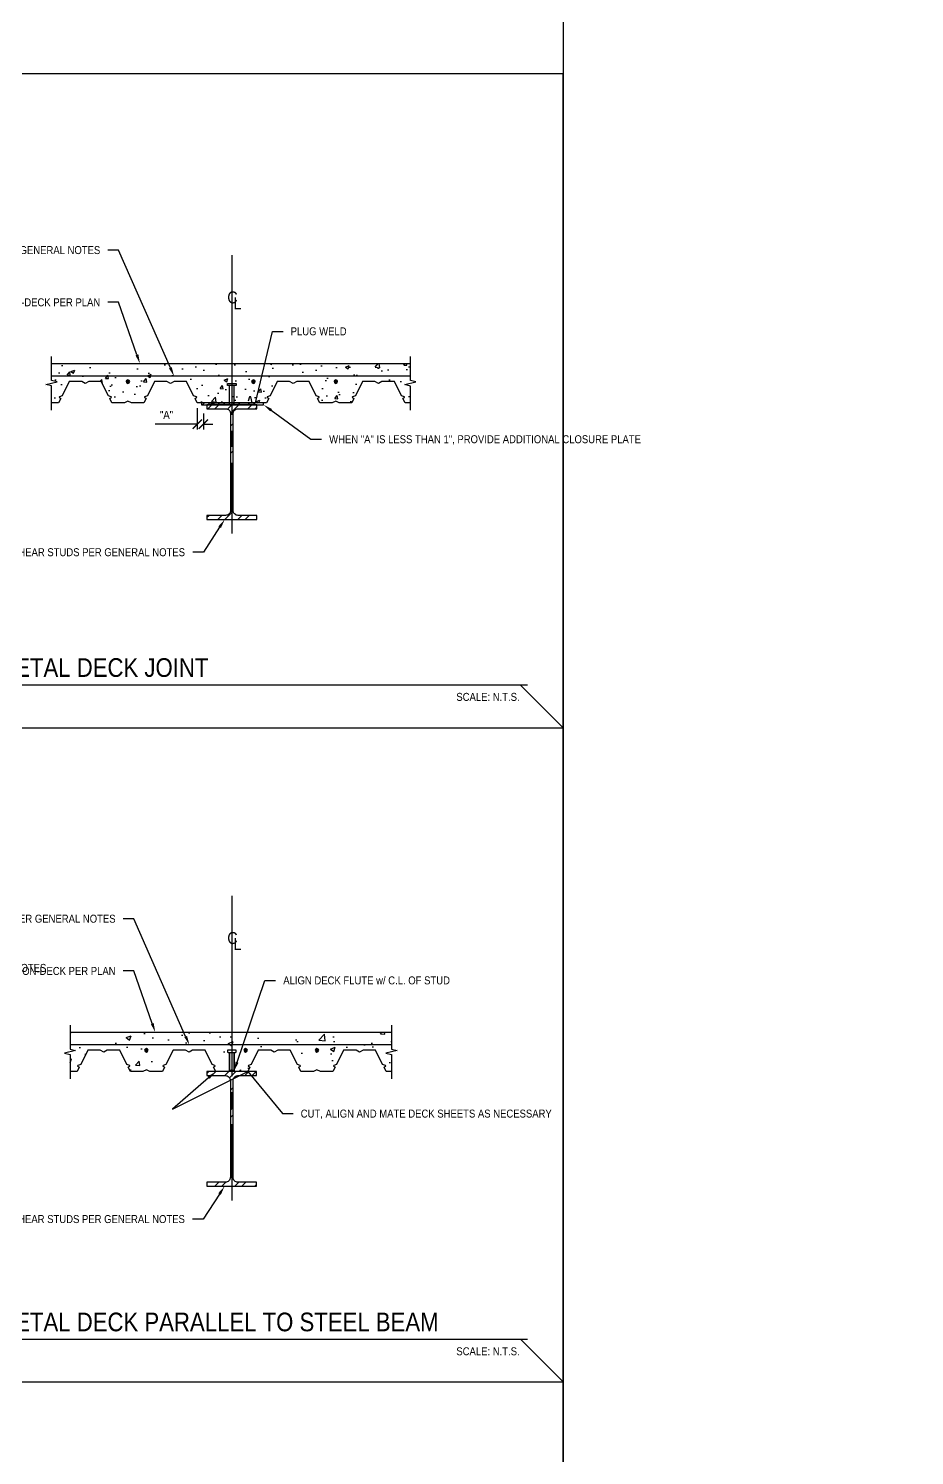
# Model space of a CAD drawing. Header units: inches. Extents: x -16404 to 14624, y -1591 to 16152.
# Drawn here: x -9923.6 to -9798.9, y 7521.7 to 7722.3 of the extents above; entities that cross this region are included whole.
import ezdxf
from ezdxf import colors
from ezdxf.entities.mleader import LeaderData, LeaderLine
from ezdxf.enums import TextEntityAlignment as Align
from ezdxf.math import Vec2, Vec3

# ---------------------------------------------------------------- set-up
doc = ezdxf.new("R2010")
doc.units = ezdxf.units.IN
doc.header["$LTSCALE"] = 24
doc.header["$MEASUREMENT"] = 0
doc.linetypes.add('CENTER2', pattern=[1.125, 0.75, -0.125, 0.125, -0.125])
doc.linetypes.add('DASHED2', pattern=[0.375, 0.25, -0.125])
doc.layers.get('0').update_dxf_attribs({"linetype": 'CONTINUOUS'})
doc.layers.get('DefPoints').update_dxf_attribs({"color": 251, "linetype": 'CONTINUOUS'})
for name, color, linetype in [('S-ANNO-DIMS', 2, 'CONTINUOUS'), ('S-ANNO-NOTE', 4, 'CONTINUOUS'), ('S-BOLT', 2, 'CONTINUOUS'), ('S-BREAK', 2, 'CONTINUOUS'), ('S-CONC', 4, 'CONTINUOUS'), ('S-GRID', 1, 'CENTER2'), ('S-REBAR', 7, 'CONTINUOUS'), ('S-STEEL', 4, 'CONTINUOUS')]:
    doc.layers.add(name, color=color, linetype=linetype)
doc.layers.add('S-ANNO-GRID-NONPLOT', color=251, linetype='CONTINUOUS', plot=False)
doc.layers.add('S-HATCH1', color=1, linetype='CONTINUOUS', transparency=0.5)
doc.layers.add('S-HATCH2', color=2, linetype='CONTINUOUS', transparency=0.5)
doc.styles.add('Arial', font='arial.ttf', dxfattribs={"width": 0.85})
doc.dimstyles.new('DIM-12$0', dxfattribs={"dimscale": 12, "dimtxt": 0.09375, "dimasz": 0.109375, "dimexe": 0.0625, "dimexo": 0.0625, "dimgap": 0.0625, "dimtad": 1, "dimdec": 4, "dimzin": 11, "dimdsep": 46, "dimlunit": 4, "dimtxsty": 'Arial', "dimblk": 'ARCHTICK', "dimblk1": 'ARCHTICK', "dimblk2": 'ARCHTICK', "dimsah": 1, "dimcen": 0.125, "dimdle": 0.0625, "dimclrd": 256, "dimclre": 256, "dimclrt": 4, "dimadec": 0, "dimazin": 0, "dimtfac": 0.75, "dimtdec": 4, "dimtofl": 0, "dimtmove": 0, "dimatfit": 3, "dimldrblk": 'ARCHTICK', "dimfxl": 1, "dimfrac": 1, "dimtolj": 1, "dimtzin": 11, "dimarcsym": 0})

# ---------------------------------------------------------------- blocks, each defined once
blk = doc.blocks.new('Se_24x36_DETAILS_GRID')
for p, q in [((23.30227471881284, 23.00000000000006), (31.06969962508379, 23.00000000000005)), ((31.06969962508379, 15.33333333333339), (31.06969962508379, 23.00000000000007)), ((23.30227471881284, 15.33333333333338), (31.06969962508379, 15.33333333333338)), ((31.06969962508379, 7.66666666666672), (31.06969962508379, 15.33333333333339)), ((23.30227471881284, 7.666666666666725), (31.06969962508379, 7.666666666666721)), ((31.06969962508379, 4.707345624410664e-14), (31.06969962508379, 7.66666666666672))]:
    blk.add_line(p, q)
at = {"linetype": 'DASHED2', "ltscale": 0.5}
for p, q in [((31.06969962508379, 15.33333333333338), (30.56969962506174, 15.83333333335554)), ((31.06969962508379, 7.66666666666672), (30.56969962506174, 8.166666666688881))]:
    blk.add_line(p, q, dxfattribs=at)
blk = doc.blocks.new('*U332')
at = {"const_width": 0.1875}
for points in [[(-4.5, 1.2e-15, -1), (4.5, 0, 3.732050807568882)], [(-4.5, 0, 1), (4.5, 0, -3.732050807568882)]]:
    blk.add_lwpolyline(points, format="xyb", dxfattribs=at)
blk.add_lwpolyline([(4.5, 0), (82.20909887525063, 0)], dxfattribs=at)
blk.add_circle((0, 0), 4.5)
at = {"style": 'Arial', "width": 0.85}
for tag, p in [('DWG_TITLE_1', (7.5, 6.1875)), ('DWG_TITLE_2', (7.5, 2.4375))]:
    blk.add_attdef(tag, text='', height=2.625, dxfattribs=at).set_placement(p, align=Align.MIDDLE_LEFT)
blk.add_attdef('#', text='', height=3, dxfattribs=at).set_placement((0, 0), align=Align.MIDDLE_CENTER)
blk.add_attdef('SCALE', text='', height=1.125, dxfattribs=at).set_placement((81.08409887525063, -1.125), align=Align.TOP_RIGHT)
blk = doc.blocks.new('CL-V12')
at = {"layer": 'DefPoints'}
blk.add_line((0, 5.936025320726912), (0, -5.936025320726912), dxfattribs=at)
at = {"layer": 'S-ANNO-NOTE', "color": 4, "char_height": 1.6875, "attachment_point": 5, "style": 'Arial'}
for s, insert, width in [('C', (0.0879226104952977, 0), 1.384716916780355), ('L', (0.7932882397290086, -0.8449597052604076), 1.059878922237381)]:
    blk.add_mtext(s, dxfattribs=dict(at, insert=insert, width=width))
blk = doc.blocks.new('_ARCHTICK')
at = {"color": 0, "linetype": 'ByBlock', "const_width": 0.15}
blk.add_lwpolyline([(-0.5, -0.5), (0.5, 0.5)], dxfattribs=at)
blk = doc.blocks.new('*D3033')
at = {"layer": 'DefPoints', "color": 0, "transparency": 16777216}
for p in [(-9899.865640030474, 7669.664636084678), (-9898.990640030474, 7668.914636084678), (-9898.990640030474, 7666.681865261008)]:
    blk.add_point(p, dxfattribs=at)
at = {"layer": 'S-ANNO-DIMS', "lineweight": -2, "transparency": 16777216}
for p, q in [((-9899.865640030474, 7668.914636084678), (-9899.865640030474, 7665.931865261008)), ((-9898.990640030474, 7668.164636084678), (-9898.990640030474, 7665.931865261008)), ((-9899.865640030474, 7666.681865261008), (-9905.791586940191, 7666.681865261008)), ((-9898.990640030474, 7666.681865261008), (-9897.678140030474, 7666.681865261008))]:
    blk.add_line(p, q, dxfattribs=at)
at = {"layer": 'S-ANNO-DIMS', "lineweight": -2, "transparency": 16777216, "xscale": 1.3125, "yscale": 1.3125, "zscale": 1.3125}
blk.add_blockref('_ARCHTICK', (-9899.865640030474, 7666.681865261008), dxfattribs=at)
at = {"layer": 'S-ANNO-DIMS', "lineweight": -2, "transparency": 16777216, "xscale": 1.3125, "yscale": 1.3125, "zscale": 1.3125, "rotation": 180}
blk.add_blockref('_ARCHTICK', (-9898.990640030474, 7666.681865261008), dxfattribs=at)
at = {"layer": 'S-ANNO-DIMS', "color": 4, "transparency": 16777216, "insert": (-9904.183831994762, 7667.994365261008), "char_height": 1.125, "attachment_point": 5, "style": 'Arial'}
blk.add_mtext('\\A1;"A"', dxfattribs=at)
blk = doc.blocks.new('_DotBlank')
at = {"color": 0, "lineweight": -2}
blk.add_line((-0.5, 0), (-1, 0), dxfattribs=at)
blk.add_circle((0, 0), 0.5, dxfattribs=at)
blk = doc.blocks.new('*U153')
h = blk.add_hatch(color=256)
h.dxf.hatch_style = 1
h.paths.add_polyline_path([(0.25, 1e-16, 1), (-0.25, 1e-16, 1)])
at = {"color": 0}
blk.add_circle((0, 1e-16), 0.25, dxfattribs=at)
blk = doc.blocks.new('W16x45')
at = {"layer": 'S-HATCH1'}
h = blk.add_hatch(dxfattribs=at)
h.set_pattern_fill('STEEL', color=256, scale=16, style=0)
h.set_pattern_definition([(45, (-250.4607083155943, -107.3444358688484), (-1.414213562373095, 1.414213562373095), []), (45, (-250.4607083155943, -106.3444358688484), (-1.414213562373095, 1.414213562373095), [])])
edge = h.paths.add_edge_path()
edge.add_line((3.499999743215994, -8.062499907108759), (3.499999743215994, -7.499999907108759))
edge.add_line((3.499999743215994, -7.499999907108759), (0.8749997432159944, -7.499999907108759))
edge.add_arc((0.8749997432159944, -6.812499907108759), 0.6875, 180, 270, ccw=False)
edge.add_line((0.1874997432159944, -6.812499907108759), (0.1874997432159944, 6.812500092891241))
edge.add_arc((0.8749997432159944, 6.812500092891241), 0.6875, 90, 180, ccw=False)
edge.add_line((0.8749997432159944, 7.500000092891241), (3.499999743215994, 7.500000092891241))
edge.add_line((3.499999743215994, 7.500000092891241), (3.499999743215994, 8.062500092891241))
edge.add_line((3.499999743215994, 8.062500092891241), (-3.500000256784006, 8.062500092891241))
edge.add_line((-3.500000256784006, 8.062500092891241), (-3.500000256784006, 7.500000092891241))
edge.add_line((-3.500000256784006, 7.500000092891241), (-0.8750002567840056, 7.500000092891241))
edge.add_arc((-0.8750002567840056, 6.812500092891241), 0.6875, 0, 90, ccw=False)
edge.add_line((-0.1875002567840056, 6.812500092891241), (-0.1875002567840056, -6.812499907108759))
edge.add_arc((-0.8750002567840056, -6.812499907108759), 0.6875, -90, 0, ccw=False)
edge.add_line((-0.8750002567840056, -7.499999907108759), (-3.500000256784006, -7.499999907108759))
edge.add_line((-3.500000256784006, -7.499999907108759), (-3.500000256784006, -8.062499907108759))
edge.add_line((-3.500000256784006, -8.062499907108759), (3.499999743215994, -8.062499907108759))
at = {"layer": 'S-STEEL'}
blk.add_lwpolyline([(3.499999743215994, -8.062499907108759), (3.499999743215994, -7.499999907108759), (0.8749997432159944, -7.499999907108759, -0.4142135623730958), (0.1874997432159944, -6.812499907108759), (0.1874997432159944, 6.812500092891241, -0.4142135623730958), (0.8749997432159944, 7.500000092891241), (3.499999743215994, 7.500000092891241), (3.499999743215994, 8.062500092891241), (-3.500000256784006, 8.062500092891241), (-3.500000256784006, 7.500000092891241), (-0.8750002567840056, 7.500000092891241, -0.4142135623730952), (-0.1875002567840056, 6.812500092891241), (-0.1875002567840056, -6.812499907108759, -0.4142135623730952), (-0.8750002567840056, -7.499999907108759), (-3.500000256784006, -7.499999907108759), (-3.500000256784006, -8.062499907108759)], format="xyb", close=True, dxfattribs=at)

msp = doc.modelspace()

# ---------------------------------------------------------------- hatches: boundary and pattern name
at = {"layer": 'S-HATCH1'}
h = msp.add_hatch(dxfattribs=at)
h.set_pattern_fill('STEEL', color=256, scale=12, style=0)
h.set_pattern_definition([(45, (-4060.630901666029, 5537.305022054275), (-1.060660171779821, 1.060660171779821), []), (45, (-4060.630901666029, 5538.055022054275), (-1.060660171779821, 1.060660171779821), [])])
h.paths.add_polyline_path([(-9899.237782261544, 7669.664636084678), (-9899.237782261544, 7669.414636084678), (-9890.52229793216, 7669.414636084678), (-9890.52229793216, 7669.664636084678)])
at = {"layer": 'S-HATCH2'}
h = msp.add_hatch(dxfattribs=at)
h.set_pattern_fill('AR-CONC', color=256, scale=0.75)
h.set_pattern_definition([(49.99999999999999, (-4060.630901666029, 5529.305022054275), (5.379451369505651, -0.4706410123694633), [0.5625, -6.1875]), (355, (-4060.630901666029, 5529.305022054275), (-1.0406350020975, 5.641441002750089), [0.45, -4.949999999999999]), (100.45144446, (-4060.182614058529, 5529.265801974276), (4.33881635045334, 5.170799932264721), [0.4780514399999992, -5.258565839999986]), (46.18420000000001, (-4060.630901666029, 5530.805022054275), (8.004309980036792, -1.241394605948074), [0.84375, -9.28125]), (96.63563549, (-4059.963876078529, 5530.701572251775), (7.009964592556713, 7.305889505809128), [0.7170775650000001, -7.887853199999999]), (351.1841639899999, (-4060.630901666029, 5530.805022054275), (7.009964587910798, 7.305889502024926), [0.675, -7.4250000075]), (21, (-4059.880901666029, 5530.430022054275), (4.476802890888463, -3.019641679990041), [0.5625, -6.1875]), (326.0000000000001, (-4059.880901666029, 5530.430022054275), (1.824864989411863, 5.438625337851398), [0.45, -4.949999999999999]), (71.45144474, (-4059.507834761029, 5530.178385249275), (6.301667825474784, 2.418983646047653), [0.4780514250000001, -5.258565839999999]), (37.50000000000001, (-4060.630901666029, 5529.305022054275), (0.09119891487968002, 2.496703903734836), [0, -4.89, 0, -5.025, 0, -4.96875]), (7.499999999999999, (-4060.630901666029, 5529.305022054275), (1.973021530816115, 2.958087839117702), [0, -2.865, 0, -4.7775, 0, -1.89375]), (327.5, (-4062.303401666029, 5529.305022054275), (4.003668271293067, -0.1691615380078482), [0, -1.875, 0, -5.85, 0, -7.762499999999999]), (317.5, (-4063.053401666029, 5529.305022054275), (4.373896270067897, 0.750787367492383), [0, -2.4375, 0, -3.885, 0, -5.512499999999999])])
h.paths.add_polyline_path([(-9900.174442864352, 7670.282241752436), (-9899.865640030474, 7669.664636084678), (-9898.115640030474, 7669.664636084678), (-9890.52229793216, 7669.664636084678), (-9890.115640030474, 7669.664636084678), (-9889.806837196595, 7670.282241752436), (-9890.042580664825, 7670.481575209225), (-9890.013550227099, 7670.539636084678), (-9889.61105799115, 7670.673800163327), (-9888.615640030474, 7672.664636084678), (-9886.865640030474, 7672.664636084678), (-9886.365640030474, 7672.414636084678), (-9885.865640030474, 7672.664636084678), (-9884.115640030474, 7672.664636084678), (-9883.120222069798, 7670.673800163327), (-9882.647657197323, 7670.51627853917), (-9882.924442864352, 7670.282241752436), (-9882.615640030474, 7669.664636084678), (-9880.865640030474, 7669.664636084678), (-9880.365640030474, 7669.914636084678), (-9879.865640030474, 7669.664636084678), (-9878.115640030474, 7669.664636084678), (-9877.806837196595, 7670.282241752436), (-9878.042580664825, 7670.481575209225), (-9878.013550227099, 7670.539636084678), (-9877.61105799115, 7670.673800163327), (-9876.615640030474, 7672.664636084678), (-9874.865640030474, 7672.664636084678), (-9874.365640030474, 7672.414636084678), (-9873.865640030474, 7672.664636084678), (-9872.115640030474, 7672.664636084678), (-9871.120222069798, 7670.673800163327), (-9870.647657197323, 7670.51627853917), (-9870.924442864352, 7670.282241752436), (-9870.615640030474, 7669.664636084678), (-9869.873244240398, 7669.664636084678), (-9869.873244240398, 7672.050951221468), (-9870.651595433346, 7672.240238003817), (-9869.094893047453, 7672.618811568519), (-9869.873244240398, 7672.808098350865), (-9869.873244240398, 7675.194413496897), (-9920.36564547521, 7675.199267135372), (-9920.36564547521, 7672.81295198934), (-9919.587294282266, 7672.623665206994), (-9921.14399666816, 7672.245091642292), (-9920.36564547521, 7672.055804859942), (-9920.36564547521, 7669.664636084678), (-9919.365640030474, 7669.664636084678), (-9919.056837196595, 7670.282241752436), (-9919.292580664825, 7670.481575209225), (-9919.263550227099, 7670.539636084678), (-9918.86105799115, 7670.673800163327), (-9917.865640030474, 7672.664636084678), (-9916.115640030474, 7672.664636084678), (-9915.615640030474, 7672.414636084678), (-9915.115640030474, 7672.664636084678), (-9913.365640030474, 7672.664636084678), (-9912.370222069798, 7670.673800163327), (-9911.897657197323, 7670.51627853917), (-9912.174442864352, 7670.282241752436), (-9911.865640030474, 7669.664636084678), (-9910.115640030474, 7669.664636084678), (-9909.615640030474, 7669.914636084678), (-9909.115640030474, 7669.664636084678), (-9907.365640030474, 7669.664636084678), (-9907.056837196595, 7670.282241752436), (-9907.292580664825, 7670.481575209225), (-9907.263550227099, 7670.539636084678), (-9906.86105799115, 7670.673800163327), (-9905.865640030474, 7672.664636084678), (-9904.115640030474, 7672.664636084678), (-9903.615640030474, 7672.414636084678), (-9903.115640030474, 7672.664636084678), (-9901.365640030474, 7672.664636084678), (-9900.370222069798, 7670.673800163327), (-9899.897657197323, 7670.51627853917)])
h = msp.add_hatch(dxfattribs=at)
h.set_pattern_fill('AR-CONC', color=256, style=0)
h.set_pattern_definition([(49.99999999999999, (-3267.636690745638, 2333.215343960293), (7.172601826007535, -0.6275213498259511), [0.75, -8.25]), (355, (-3267.636690745638, 2333.215343960293), (-1.38751333613, 7.521921337000118), [0.6, -6.6]), (100.45144446, (-3267.038973935638, 2333.163050520294), (5.78508846727112, 6.894399909686294), [0.6374019199999965, -7.011421119999972]), (46.18420000000001, (-3267.636690745638, 2335.215343960293), (10.67241330671572, -1.655192807930765), [1.125, -12.375]), (96.63563549, (-3266.747323295638, 2335.077410890293), (9.346619456742284, 9.741186007745505), [0.95610342, -10.5171376]), (351.1841639899999, (-3267.636690745638, 2335.215343960293), (9.346619450547731, 9.741186002699902), [0.9, -9.90000001]), (21, (-3266.636690745638, 2334.715343960293), (5.969070521184617, -4.026188906653388), [0.75, -8.25]), (326.0000000000001, (-3266.636690745638, 2334.715343960293), (2.433153319215817, 7.25150045046853), [0.6, -6.6]), (71.45144474, (-3266.139268205638, 2334.379828220293), (8.402223767299711, 3.225311528063538), [0.6374019000000001, -7.01142112]), (37.50000000000001, (-3267.636690745638, 2333.215343960293), (0.1215985531729067, 3.328938538313115), [0, -6.52, 0, -6.7, 0, -6.625]), (7.499999999999999, (-3267.636690745638, 2333.215343960293), (2.630695374421486, 3.944117118823602), [0, -3.82, 0, -6.37, 0, -2.525]), (327.5, (-3269.866690745637, 2333.215343960293), (5.33822436172409, -0.2255487173437976), [0, -2.5, 0, -7.8, 0, -10.35]), (317.5, (-3270.866690745637, 2333.215343960293), (5.831861693423862, 1.001049823323177), [0, -3.25, 0, -5.18, 0, -7.35])])
h.paths.add_polyline_path([(-9891.264111386989, 7578.641576005651), (-9889.514111386989, 7578.641576005651), (-9889.014111386989, 7578.391576005651), (-9888.514111386989, 7578.641576005651), (-9886.764111386989, 7578.641576005651), (-9885.768693426317, 7576.650740084303), (-9885.366201190363, 7576.516576005651), (-9885.337170752637, 7576.458515130197), (-9885.572914220871, 7576.259181673412), (-9885.264111386989, 7575.641576005651), (-9883.514111386989, 7575.641576005651), (-9883.014111386989, 7575.891576005651), (-9882.514111386989, 7575.641576005651), (-9880.764111386989, 7575.641576005651), (-9880.45530855311, 7576.259181673412), (-9880.69105202134, 7576.458515130197), (-9880.662021583614, 7576.516576005651), (-9880.259529347664, 7576.650740084303), (-9879.264111386989, 7578.641576005651), (-9877.514111386989, 7578.641576005651), (-9877.014111386989, 7578.391576005651), (-9876.514111386989, 7578.641576005651), (-9874.764111386989, 7578.641576005651), (-9873.768693426317, 7576.650740084303), (-9873.366201190363, 7576.516576005651), (-9873.337170752637, 7576.458515130197), (-9873.572914220871, 7576.259181673412), (-9873.264111386989, 7575.641576005651), (-9872.521721030467, 7575.641576005651), (-9872.521721030467, 7578.055034601998), (-9871.743369837523, 7578.244321384346), (-9873.300072223416, 7578.622894949042), (-9872.521721030467, 7578.812181731394), (-9872.521715596327, 7581.171608005107), (-9917.76411683174, 7581.176213048088), (-9917.764111386989, 7578.812181731394), (-9916.985760194044, 7578.622894949042), (-9918.542462579937, 7578.244321384346), (-9917.764111386989, 7578.055034601998), (-9917.764111386989, 7575.641576005651), (-9916.764111386989, 7575.641576005651), (-9916.45530855311, 7576.259181673412), (-9916.69105202134, 7576.458515130197), (-9916.662021583614, 7576.516576005651), (-9916.259529347664, 7576.650740084303), (-9915.264111386989, 7578.641576005651), (-9913.514111386989, 7578.641576005651), (-9913.014111386989, 7578.391576005651), (-9912.514111386989, 7578.641576005651), (-9910.764111386989, 7578.641576005651), (-9909.768693426317, 7576.650740084303), (-9909.366201190363, 7576.516576005651), (-9909.337170752637, 7576.458515130197), (-9909.572914220871, 7576.259181673412), (-9909.264111386989, 7575.641576005651), (-9907.514111386989, 7575.641576005651), (-9907.014111386989, 7575.891576005651), (-9906.514111386989, 7575.641576005651), (-9904.764111386989, 7575.641576005651), (-9904.45530855311, 7576.259181673412), (-9904.69105202134, 7576.458515130197), (-9904.662021583614, 7576.516576005651), (-9904.259529347664, 7576.650740084303), (-9903.264111386989, 7578.641576005651), (-9901.514111386989, 7578.641576005651), (-9901.014111386989, 7578.391576005651), (-9900.514111386989, 7578.641576005651), (-9898.764111386989, 7578.641576005651), (-9897.768693426317, 7576.650740084303), (-9897.366201190363, 7576.516576005651), (-9897.337170752637, 7576.458515130197), (-9897.572914220871, 7576.259181673412), (-9897.264111386989, 7575.641576005651), (-9895.514111386989, 7575.641576005651), (-9895.014111386989, 7575.891576005651), (-9894.514111386989, 7575.641576005651), (-9892.764111386989, 7575.641576005651), (-9892.45530855311, 7576.259181673412), (-9892.69105202134, 7576.458515130197), (-9892.662021583614, 7576.516576005651), (-9892.259529347664, 7576.650740084303)])

# ---------------------------------------------------------------- linework, layer by layer
at = {"layer": 'S-ANNO-GRID-NONPLOT'}
msp.add_lwpolyline([(-9848.367798135188, 7439.999999999998), (-12463.31795604736, 7439.999999999998), (-12463.31795604736, 8999.999999999998), (-9848.36779813519, 8999.999999999998)], close=True, dxfattribs=at)
at = {"layer": 'S-BOLT', "color": 4}
for p, q in [((-9895.303140030474, 7669.414636084678), (-9895.303140030474, 7672.102136084678)), ((-9894.678140030474, 7669.414636084678), (-9894.678140030474, 7672.102136084678))]:
    msp.add_line(p, q, dxfattribs=at)
for points in [[(-9894.365640030474, 7672.414636084678), (-9894.365640030474, 7672.414636084678), (-9894.365640030474, 7672.195886084678, -0.414213562373095), (-9894.459390030474, 7672.102136084678), (-9895.521890030474, 7672.102136084678, -0.414213562373095), (-9895.615640030474, 7672.195886084678), (-9895.615640030474, 7672.414636084678)], [(-9894.365640030474, 7578.641576005651), (-9895.615640030474, 7578.641576005651), (-9895.615640030474, 7578.422826005651, 0.4142135623730949), (-9895.521890030474, 7578.329076005651), (-9895.303140030474, 7578.329076005651), (-9895.303140030474, 7575.641576005651), (-9895.303140030474, 7578.329076005651), (-9894.678140030474, 7578.329076005651), (-9894.678140030474, 7575.641576005651), (-9894.678140030474, 7578.329076005651), (-9894.459390030474, 7578.329076005651, 0.414213562373095), (-9894.365640030474, 7578.422826005651), (-9894.365640030474, 7578.641576005651)]]:
    msp.add_lwpolyline(points, format="xyb", close=True, dxfattribs=at)
at = {"layer": 'S-BREAK'}
for points in [[(-9920.36564547521, 7668.669489723153), (-9920.36564547521, 7672.055804859942), (-9921.14399666816, 7672.245091642292), (-9919.587294282266, 7672.623665206994), (-9920.36564547521, 7672.81295198934), (-9920.36564547521, 7676.199267126131)], [(-9869.873244240398, 7668.664636084678), (-9869.873244240398, 7672.050951221468), (-9870.651595433346, 7672.240238003817), (-9869.094893047453, 7672.618811568519), (-9869.873244240398, 7672.808098350865), (-9869.873244240398, 7676.194413487657)], [(-9917.764119134927, 7582.176224006615), (-9917.764111386989, 7578.812181731394), (-9916.985760194044, 7578.622894949042), (-9918.542462579937, 7578.244321384346), (-9917.764111386989, 7578.055034601998), (-9917.764111386989, 7574.641576005651)], [(-9872.521723333653, 7582.171618964187), (-9872.521715585719, 7578.807576688966), (-9871.743364392774, 7578.618289906614), (-9873.300066778664, 7578.239716341918), (-9872.521715585719, 7578.05042955957), (-9872.521715585719, 7574.636970963223)]]:
    msp.add_lwpolyline(points, dxfattribs=at)
at = {"layer": 'S-CONC', "linetype": 'Continuous'}
for p, q in [((-9920.36564547521, 7675.199267135372), (-9869.873244240398, 7675.194413496897)), ((-9917.76411683174, 7581.176213048088), (-9872.521721030467, 7581.17160800566))]:
    msp.add_line(p, q, dxfattribs=at)
msp.add_lwpolyline([(-9872.521721030467, 7575.641576005651), (-9873.264111386989, 7575.641576005651), (-9873.572914220871, 7576.259181673412), (-9873.337170752637, 7576.458515130197), (-9873.366201190363, 7576.516576005651), (-9873.768693426317, 7576.650740084303), (-9874.764111386989, 7578.641576005651), (-9876.514111386989, 7578.641576005651), (-9877.014111386989, 7578.391576005651), (-9877.514111386989, 7578.641576005651), (-9879.264111386989, 7578.641576005651), (-9880.259529347664, 7576.650740084303), (-9880.662021583614, 7576.516576005651), (-9880.69105202134, 7576.458515130197), (-9880.45530855311, 7576.259181673412), (-9880.764111386989, 7575.641576005651), (-9882.514111386989, 7575.641576005651), (-9883.014111386989, 7575.891576005651), (-9883.514111386989, 7575.641576005651), (-9885.264111386989, 7575.641576005651), (-9885.572914220871, 7576.259181673412), (-9885.337170752637, 7576.458515130197), (-9885.366201190363, 7576.516576005651), (-9885.768693426317, 7576.650740084303), (-9886.764111386989, 7578.641576005651), (-9888.514111386989, 7578.641576005651), (-9889.014111386989, 7578.391576005651), (-9889.514111386989, 7578.641576005651), (-9891.264111386989, 7578.641576005651), (-9892.259529347664, 7576.650740084303), (-9892.662021583614, 7576.516576005651), (-9892.69105202134, 7576.458515130197), (-9892.45530855311, 7576.259181673412), (-9892.764111386989, 7575.641576005651), (-9894.514111386989, 7575.641576005651), (-9895.014111386989, 7575.891576005651), (-9895.514111386989, 7575.641576005651), (-9897.264111386989, 7575.641576005651), (-9897.572914220871, 7576.259181673412), (-9897.337170752637, 7576.458515130197), (-9897.366201190363, 7576.516576005651), (-9897.768693426317, 7576.650740084303), (-9898.764111386989, 7578.641576005651), (-9900.514111386989, 7578.641576005651), (-9901.014111386989, 7578.391576005651), (-9901.514111386989, 7578.641576005651), (-9903.264111386989, 7578.641576005651), (-9904.259529347664, 7576.650740084303), (-9904.662021583614, 7576.516576005651), (-9904.69105202134, 7576.458515130197), (-9904.45530855311, 7576.259181673412), (-9904.764111386989, 7575.641576005651), (-9906.514111386989, 7575.641576005651), (-9907.014111386989, 7575.891576005651), (-9907.514111386989, 7575.641576005651), (-9909.264111386989, 7575.641576005651), (-9909.572914220871, 7576.259181673412), (-9909.337170752637, 7576.458515130197), (-9909.366201190363, 7576.516576005651), (-9909.768693426317, 7576.650740084303), (-9910.764111386989, 7578.641576005651), (-9912.514111386989, 7578.641576005651), (-9913.014111386989, 7578.391576005651), (-9913.514111386989, 7578.641576005651), (-9915.264111386989, 7578.641576005651), (-9916.259529347664, 7576.650740084303), (-9916.662021583614, 7576.516576005651), (-9916.69105202134, 7576.458515130197), (-9916.45530855311, 7576.259181673412), (-9916.764111386989, 7575.641576005651), (-9917.764111386989, 7575.641576005651)], dxfattribs=at)
at = {"layer": 'S-GRID', "color": 1, "linetype": 'CENTER2', "ltscale": 0.75}
for p, q in [((-9894.990640030474, 7681.501279433901), (-9894.990640030474, 7651.289636084678)), ((-9894.990640030474, 7588.478219354877), (-9894.990640030474, 7557.516576005651))]:
    msp.add_line(p, q, dxfattribs=at)
at = {"layer": 'S-REBAR'}
for p, q in [((-9869.87324622689, 7673.414717160756), (-9920.36564347727, 7673.414600868547)), ((-9872.52171693123, 7579.391778153285), (-9917.764112721654, 7579.391673952683))]:
    msp.add_line(p, q, dxfattribs=at)
at = {"layer": 'S-STEEL'}
for points in [[(-9898.115640030474, 7669.664636084678), (-9898.115640030474, 7669.664636084678), (-9899.865640030474, 7669.664636084678), (-9900.174442864352, 7670.282241752436), (-9899.938699396122, 7670.481575209225), (-9899.967729833848, 7670.539636084678), (-9900.370222069798, 7670.673800163327), (-9901.365640030474, 7672.664636084678), (-9903.115640030474, 7672.664636084678), (-9903.615640030474, 7672.414636084678), (-9904.115640030474, 7672.664636084678), (-9905.865640030474, 7672.664636084678), (-9906.86105799115, 7670.673800163327), (-9907.263550227099, 7670.539636084678), (-9907.292580664825, 7670.481575209225), (-9907.056837196595, 7670.282241752436), (-9907.365640030474, 7669.664636084678), (-9909.115640030474, 7669.664636084678), (-9909.615640030474, 7669.914636084678), (-9910.115640030474, 7669.664636084678), (-9911.865640030474, 7669.664636084678), (-9912.174442864352, 7670.282241752436), (-9911.938699396122, 7670.481575209225), (-9911.967729833848, 7670.539636084678), (-9912.370222069798, 7670.673800163327), (-9913.365640030474, 7672.664636084678), (-9915.115640030474, 7672.664636084678), (-9915.615640030474, 7672.414636084678), (-9916.115640030474, 7672.664636084678), (-9917.865640030474, 7672.664636084678), (-9918.86105799115, 7670.673800163327), (-9919.263550227099, 7670.539636084678), (-9919.292580664825, 7670.481575209225), (-9919.056837196595, 7670.282241752436), (-9919.365640030474, 7669.664636084678), (-9920.365640030474, 7669.664636084678)], [(-9869.873249673952, 7669.664636084678), (-9870.615640030474, 7669.664636084678), (-9870.924442864352, 7670.282241752436), (-9870.688699396122, 7670.481575209225), (-9870.717729833848, 7670.539636084678), (-9871.120222069798, 7670.673800163327), (-9872.115640030474, 7672.664636084678), (-9873.865640030474, 7672.664636084678), (-9874.365640030474, 7672.414636084678), (-9874.865640030474, 7672.664636084678), (-9876.615640030474, 7672.664636084678), (-9877.61105799115, 7670.673800163327), (-9878.013550227099, 7670.539636084678), (-9878.042580664825, 7670.481575209225), (-9877.806837196595, 7670.282241752436), (-9878.115640030474, 7669.664636084678), (-9879.865640030474, 7669.664636084678), (-9880.365640030474, 7669.914636084678), (-9880.865640030474, 7669.664636084678), (-9882.615640030474, 7669.664636084678), (-9882.924442864352, 7670.282241752436), (-9882.688699396122, 7670.481575209225), (-9882.717729833848, 7670.539636084678), (-9883.120222069798, 7670.673800163327), (-9884.115640030474, 7672.664636084678), (-9885.865640030474, 7672.664636084678), (-9886.365640030474, 7672.414636084678), (-9886.865640030474, 7672.664636084678), (-9888.615640030474, 7672.664636084678), (-9889.61105799115, 7670.673800163327), (-9890.013550227099, 7670.539636084678), (-9890.042580664825, 7670.481575209225), (-9889.806837196595, 7670.282241752436), (-9890.115640030474, 7669.664636084678), (-9892.115640030474, 7669.664636084678), (-9892.334390030474, 7670.539636084678), (-9892.521890030474, 7670.539636084678), (-9892.678140030474, 7669.914636084678)]]:
    msp.add_lwpolyline(points, dxfattribs=at)
msp.add_lwpolyline([(-9899.237782261544, 7669.664636084678), (-9899.237782261544, 7669.414636084678), (-9890.52229793216, 7669.414636084678), (-9890.52229793216, 7669.664636084678)], close=True, dxfattribs=at)

# ---------------------------------------------------------------- block references
at = {"layer": 'S-ANNO-GRID-NONPLOT', "xscale": 12, "yscale": 12, "zscale": 12}
msp.add_blockref('Se_24x36_DETAILS_GRID', (-10221.20419363619, 7439.999999999997), dxfattribs=at)
at = {"layer": 'S-ANNO-NOTE'}
for p in [(-9894.990640030474, 7684.501884286531), (-9894.990640030474, 7594.414244675604)]:
    msp.add_blockref('CL-V12', p, dxfattribs=at)
for p, values in [((-9935.576897010184, 7630.023060079288), {'#': '3', 'DWG_TITLE_2': 'METAL DECK JOINT', 'SCALE': 'SCALE: N.T.S.'}), ((-9935.576897010184, 7538.000000000265), {'#': '2', 'DWG_TITLE_2': 'METAL DECK PARALLEL TO STEEL BEAM', 'SCALE': 'SCALE: N.T.S.'})]:
    msp.add_blockref('*U332', p, dxfattribs=at).add_auto_attribs(values)
at = {"layer": 'S-REBAR', "linetype": 'ByBlock', "xscale": -1, "rotation": 180}
for p in [(-9909.615640030475, 7672.664625627554), (-9891.95445933909, 7672.664625627554), (-9880.365640030475, 7672.664625627554), (-9907.01411138699, 7578.641692719943), (-9893.054798370023, 7578.641692719943), (-9883.014111386998, 7578.641692719943)]:
    msp.add_blockref('*U153', p, dxfattribs=at)
at = {"layer": 'S-STEEL'}
for p in [(-9894.99063977369, 7661.352135991788), (-9895.014111130205, 7567.57907591276)]:
    msp.add_blockref('W16x45', p, dxfattribs=at)

# ---------------------------------------------------------------- dimensions: what is measured, and where the dimension line sits
at = {"layer": 'S-ANNO-DIMS'}
dim = msp.add_linear_dim(base=(-9898.990640030474, 7666.681865261008), p1=(-9899.865640030474, 7669.664636084678), p2=(-9898.990640030474, 7668.914636084678), text='"A"', dimstyle='DIM-12$0', override={"dimsah": 0, "dimdle": 0}, dxfattribs=at)
dim.commit()
dim.dimension.update_dxf_attribs({"geometry": '*D3033', "text_midpoint": (-9904.183831994762, 7666.681865261008), "dimtype": 160})

# ---------------------------------------------------------------- leaders
at = {"layer": 'S-ANNO-NOTE'}
ml = msp.add_multileader_mtext('Standard', dxfattribs=at)
ml.set_content('\\A1;REBAR PER GENERAL NOTES', color=4, style='Arial')
ml.set_leader_properties(color=2)
ml.build(insert=Vec2(0, 0))
ml.multileader.update_dxf_attribs({"dogleg_length": 0.36, "arrow_head_size": 1.3125, "scale": 12})
ctx = ml.context
ctx.base_point, ctx.scale, ctx.char_height, ctx.arrow_head_size, ctx.landing_gap_size, ctx.plane_origin = Vec3(-9928.90913400261, 7691.157435583935), 12, 1.125, 1.3125, 1.08, Vec3(-9871.319915751033, 7379.700079253464)
ctx.text_align_type = 2
notes = []
notes.append((ctx, [(0, (1, 1, 0), (-9910.925604841628, 7691.157435583935), (-1, 0), 1.500000000000007, [(0, [(-9903.115640030475, 7673.414640598112)], 0, [])])]))
ctx.mtext.insert, ctx.mtext.width, ctx.mtext.alignment, ctx.mtext.flow_direction = Vec3(-9913.505604841628, 7691.729528012312), 17.89690825375171, 3, 5
ml = msp.add_multileader_mtext('Standard', dxfattribs=at)
ml.set_content('\\A1;CONCRETE SLAB-ON-DECK PER PLAN', color=4, style='Arial')
ml.set_leader_properties(color=2)
ml.build(insert=Vec2(0, 0))
ml.multileader.update_dxf_attribs({"dogleg_length": 0.36, "arrow_head_size": 1.3125, "scale": 12})
ctx = ml.context
ctx.base_point, ctx.scale, ctx.char_height, ctx.arrow_head_size, ctx.landing_gap_size, ctx.plane_origin = Vec3(-9932.404730012162, 7683.819412556976), 12, 1.125, 1.3125, 1.08, Vec3(-9871.319919861055, 7381.484590710917)
ctx.text_align_type = 2
notes.append((ctx, [(0, (1, 1, 0), (-9910.92560484163, 7683.819412556976), (-1, 0), 1.500000000000007, [(0, [(-9907.917016661713, 7675.199152055565)], 0, [])])]))
ctx.mtext.insert, ctx.mtext.width, ctx.mtext.alignment, ctx.mtext.flow_direction = Vec3(-9913.50560484163, 7684.382296254112), 17.89690825375171, 3, 5
ml = msp.add_multileader_mtext('Standard', dxfattribs=at)
ml.set_content('\\A1;{\\C4;PLUG WELD}', color=4, style='Arial')
ml.set_leader_properties(color=2)
ml.build(insert=Vec2(0, 0))
ml.multileader.update_dxf_attribs({"dogleg_length": 0.36, "arrow_head_size": 1.3125, "scale": 12})
ctx = ml.context
ctx.base_point, ctx.scale, ctx.char_height, ctx.arrow_head_size, ctx.landing_gap_size, ctx.plane_origin = Vec3(-9887.79013863806, 7679.733367229956), 12, 1.125, 1.3125, 1.08, Vec3(-9927.58773683114, 7988.675944040282)
notes.append((ctx, [(0, (1, 1, 0), (-9889.29013863806, 7679.733367229956), (1, 0), 1.500000000000007, [(1, [(-9898.69994557859, 7669.664636084678), (-9891.662408916023, 7669.664636084678)], 0, [])])]))
ctx.mtext.insert, ctx.mtext.width, ctx.mtext.flow_direction = Vec3(-9886.710138638062, 7680.305459658334), 24.33205902032205, 5
ml = msp.add_multileader_mtext('Standard', dxfattribs=at)
ml.set_content('\\A1;(2)  CONTINUOUS #4 BARS', color=4, style='Arial')
ml.set_leader_properties(color=2)
ml.set_arrow_properties(name='DOTBLANK')
ml.build(insert=Vec2(0, 0))
ml.multileader.update_dxf_attribs({"dogleg_length": 0.36, "arrow_head_size": 1.3125, "scale": 12})
ctx = ml.context
ctx.base_point, ctx.scale, ctx.char_height, ctx.arrow_head_size, ctx.landing_gap_size, ctx.plane_origin = Vec3(-9985.703899669688, 7659.723789131392), 12, 1.125, 1.3125, 1.08, Vec3(-10030.9106853129, 7953.058610977452)
notes.append((ctx, [(0, (1, 1, 0), (-9987.203899669688, 7659.723789131392), (1, 0), 1.500000000000007, [(0, [(-9995.880007406102, 7675.013584284022)], 0, [])])]))
ctx.mtext.insert, ctx.mtext.width, ctx.mtext.flow_direction = Vec3(-9984.623899669688, 7660.295881559769), 12.3381343792633, 5
ml = msp.add_multileader_mtext('Standard', dxfattribs=at)
ml.set_content('\\A1;ROUGHENED CONSTRUCTION JOINT', color=4, style='Arial')
ml.set_leader_properties(color=2)
ml.build(insert=Vec2(0, 0))
ml.multileader.update_dxf_attribs({"dogleg_length": 0.36, "arrow_head_size": 1.3125, "scale": 12})
ctx = ml.context
ctx.base_point, ctx.scale, ctx.char_height, ctx.arrow_head_size, ctx.landing_gap_size, ctx.plane_origin = Vec3(-9985.703899669688, 7664.723789131392), 12, 1.125, 1.3125, 1.08, Vec3(-10030.9106853129, 7963.058610977452)
notes.append((ctx, [(0, (1, 1, 0), (-9987.203899669688, 7664.723789131392), (1, 0), 1.500000000000007, [(0, [(-9994.057591329898, 7673.766014284161)], 0, [])])]))
ctx.mtext.insert, ctx.mtext.width, ctx.mtext.flow_direction = Vec3(-9984.623899669687, 7665.295881559768), 14.97532315825375, 5
ml = msp.add_multileader_mtext('Standard', dxfattribs=at)
ml.set_content('\\A1;CONTRACTOR TO PROVIDE SHORING AS REQUIRED', color=4, style='Arial')
ml.set_leader_properties(color=2)
ml.build(insert=Vec2(0, 0))
ml.multileader.update_dxf_attribs({"dogleg_length": 0.36, "arrow_head_size": 1.3125, "scale": 12})
ctx = ml.context
ctx.base_point, ctx.scale, ctx.char_height, ctx.arrow_head_size, ctx.landing_gap_size, ctx.plane_origin = Vec3(-9985.703899669688, 7656.723789131392), 12, 1.125, 1.3125, 1.08, Vec3(-10030.9106853129, 7960.058610977452)
notes.append((ctx, [(0, (1, 1, 0), (-9987.203899669688, 7656.723789131392), (1, 0), 1.500000000000007, [(0, [(-9995.813588512234, 7670.20907050563)], 0, [])])]))
ctx.mtext.insert, ctx.mtext.width, ctx.mtext.flow_direction = Vec3(-9984.623899669687, 7657.330030604789), 12.54621333560709, 5
ml = msp.add_multileader_mtext('Standard', dxfattribs=at)
ml.set_content('\\A1;WHEN "A" IS LESS THAN 1", PROVIDE ADDITIONAL CLOSURE PLATE', color=4, style='Arial')
ml.set_leader_properties(color=2)
ml.build(insert=Vec2(0, 0))
ml.multileader.update_dxf_attribs({"dogleg_length": 0.36, "arrow_head_size": 1.3125, "scale": 12})
ctx = ml.context
ctx.base_point, ctx.scale, ctx.char_height, ctx.arrow_head_size, ctx.landing_gap_size, ctx.plane_origin = Vec3(-9882.380951187924, 7664.556554277834), 12, 1.125, 1.3125, 1.08, Vec3(-9927.58773683114, 7962.891376123895)
notes.append((ctx, [(0, (1, 1, 0), (-9883.880951187924, 7664.556554277834), (1, 0), 1.500000000000007, [(0, [(-9890.52229793216, 7669.414636084678)], 0, [])])]))
ctx.mtext.insert, ctx.mtext.width, ctx.mtext.flow_direction = Vec3(-9881.300951187923, 7665.128646706212), 16.32359652114597, 5
ml = msp.add_multileader_mtext('Standard', dxfattribs=at)
ml.set_content('\\A1;STEEL BEAM PER PLAN w/ SHEAR STUDS PER GENERAL NOTES', color=4, style='Arial')
ml.set_leader_properties(color=2)
ml.build(insert=Vec2(0, 0))
ml.multileader.update_dxf_attribs({"dogleg_length": 0.36, "arrow_head_size": 1.3125, "scale": 12})
ctx = ml.context
ctx.base_point, ctx.scale, ctx.char_height, ctx.arrow_head_size, ctx.landing_gap_size, ctx.plane_origin = Vec3(-9917.555463715162, 7648.669375583267), 12, 1.125, 1.3125, 1.08, Vec3(-9859.393543229811, 7947.004197429327)
ctx.text_align_type = 2
notes.append((ctx, [(0, (1, 1, 0), (-9898.999228210387, 7648.669375583267), (-1, 0), 1.500000000000007, [(0, [(-9895.990640030474, 7653.289636084678)], 0, [])])]))
ctx.mtext.insert, ctx.mtext.width, ctx.mtext.alignment, ctx.mtext.flow_direction = Vec3(-9901.579228210388, 7649.241468011644), 15.01054655525239, 3, 5
ml = msp.add_multileader_mtext('Standard', dxfattribs=at)
ml.set_content('\\A1;REBAR PER GENERAL NOTES', color=4, style='Arial')
ml.set_leader_properties(color=2)
ml.build(insert=Vec2(0, 0))
ml.multileader.update_dxf_attribs({"dogleg_length": 0.36, "arrow_head_size": 1.3125, "scale": 12})
ctx = ml.context
ctx.base_point, ctx.scale, ctx.char_height, ctx.arrow_head_size, ctx.landing_gap_size, ctx.plane_origin = Vec3(-9926.756234172633, 7597.134496576458), 12, 1.125, 1.3125, 1.08, Vec3(-9869.167015921057, 7285.677140245987)
ctx.text_align_type = 2
notes.append((ctx, [(0, (1, 1, 0), (-9908.772705011652, 7597.134496576458), (-1, 0), 1.500000000000007, [(0, [(-9900.962740200499, 7579.391701590635)], 0, [])])]))
ctx.mtext.insert, ctx.mtext.width, ctx.mtext.alignment, ctx.mtext.flow_direction = Vec3(-9911.352705011652, 7597.706589004835), 17.89690825375171, 3, 5
ml = msp.add_multileader_mtext('Standard', dxfattribs=at)
ml.set_content('\\A1;CONCRETE SLAB-ON-DECK PER PLAN w/ WWF PER GENERAL NOTES', color=4, style='Arial')
ml.set_leader_properties(color=2)
ml.build(insert=Vec2(0, 0))
ml.multileader.update_dxf_attribs({"dogleg_length": 0.36, "arrow_head_size": 1.3125, "scale": 12})
ctx = ml.context
ctx.base_point, ctx.scale, ctx.char_height, ctx.arrow_head_size, ctx.landing_gap_size, ctx.plane_origin = Vec3(-9967.297435071161, 7590.214928708008), 12, 1.125, 1.3125, 1.08, Vec3(-10008.40312005174, 7287.880106861949)
notes.append((ctx, [(0, (1, 1, 0), (-9968.797435071161, 7590.214928708008), (1, 0), 1.500000000000007, [(0, [(-9971.806023251074, 7581.594668206597)], 0, [])])]))
ctx.mtext.insert, ctx.mtext.width, ctx.mtext.flow_direction = Vec3(-9966.21743507116, 7590.787021136386), 17.89690825375171, 5
ml = msp.add_multileader_mtext('Standard', dxfattribs=at)
ml.set_content('\\A1;CONCRETE SLAB-ON-DECK PER PLAN', color=4, style='Arial')
ml.set_leader_properties(color=2)
ml.build(insert=Vec2(0, 0))
ml.multileader.update_dxf_attribs({"dogleg_length": 0.36, "arrow_head_size": 1.3125, "scale": 12})
ctx = ml.context
ctx.base_point, ctx.scale, ctx.char_height, ctx.arrow_head_size, ctx.landing_gap_size, ctx.plane_origin = Vec3(-9930.251830182186, 7589.7964735495), 12, 1.125, 1.3125, 1.08, Vec3(-9869.167020031078, 7287.46165170344)
ctx.text_align_type = 2
notes.append((ctx, [(0, (1, 1, 0), (-9908.772705011654, 7589.7964735495), (-1, 0), 1.500000000000007, [(0, [(-9905.764116831737, 7581.176213048088)], 0, [])])]))
ctx.mtext.insert, ctx.mtext.width, ctx.mtext.alignment, ctx.mtext.flow_direction = Vec3(-9911.352705011654, 7590.359357246635), 17.89690825375171, 3, 5
ml = msp.add_multileader_mtext('Standard', dxfattribs=at)
ml.set_content('\\A1;ALIGN DECK FLUTE w/ C.L. OF STUD', color=4, style='Arial')
ml.set_leader_properties(color=2)
ml.build(insert=Vec2(0, 0))
ml.multileader.update_dxf_attribs({"dogleg_length": 0.36, "arrow_head_size": 1.3125, "scale": 12})
ctx = ml.context
ctx.base_point, ctx.scale, ctx.char_height, ctx.arrow_head_size, ctx.landing_gap_size, ctx.plane_origin = Vec3(-9888.833981331016, 7588.460015914727), 12, 1.125, 1.3125, 1.08, Vec3(-9927.58773683114, 7894.652883961254)
notes.append((ctx, [(0, (1, 1, 0), (-9890.333981331016, 7588.460015914727), (1, 0), 1.500000000000007, [(0, [(-9894.678140030474, 7575.723590327393)], 0, [])])]))
ctx.mtext.insert, ctx.mtext.width, ctx.mtext.flow_direction = Vec3(-9887.753981331016, 7589.032108343104), 12.63296725784448, 5
ml = msp.add_multileader_mtext('Standard', dxfattribs=at)
ml.set_content('\\A1;{\\C4;CUT, ALIGN AND MATE DECK SHEETS AS NECESSARY}', color=4, style='Arial')
ml.set_leader_properties(color=2)
ml.build(insert=Vec2(0, 0))
ml.multileader.update_dxf_attribs({"dogleg_length": 0.36, "arrow_head_size": 1.3125, "scale": 12})
ctx = ml.context
ctx.base_point, ctx.scale, ctx.char_height, ctx.arrow_head_size, ctx.landing_gap_size, ctx.plane_origin = Vec3(-9886.380951187924, 7569.728531054115), 12, 1.125, 1.3125, 1.08, Vec3(-9927.58773683114, 7864.063352900174)
notes.append((ctx, [(0, (1, 1, 0), (-9887.880951187924, 7569.728531054115), (1, 0), 1.500000000000007, [(1, [(-9897.264111386989, 7575.641576005651), (-9903.329486597226, 7570.348791555526), (-9892.764111386989, 7575.641576005651)], 0, [])])]))
ctx.mtext.insert, ctx.mtext.width, ctx.mtext.flow_direction = Vec3(-9885.300951187923, 7570.300623482492), 24.33205902032205, 5
ml = msp.add_multileader_mtext('Standard', dxfattribs=at)
ml.set_content('\\A1;STEEL BEAM PER PLAN w/ SHEAR STUDS PER GENERAL NOTES', color=4, style='Arial')
ml.set_leader_properties(color=2)
ml.build(insert=Vec2(0, 0))
ml.multileader.update_dxf_attribs({"dogleg_length": 0.36, "arrow_head_size": 1.3125, "scale": 12})
ctx = ml.context
ctx.base_point, ctx.scale, ctx.char_height, ctx.arrow_head_size, ctx.landing_gap_size, ctx.plane_origin = Vec3(-9917.578935071677, 7554.896315504239), 12, 1.125, 1.3125, 1.08, Vec3(-9859.417014586326, 7853.231137350299)
ctx.text_align_type = 2
notes.append((ctx, [(0, (1, 1, 0), (-9899.022699566902, 7554.896315504239), (-1, 0), 1.500000000000007, [(0, [(-9896.014111386989, 7559.516576005651)], 0, [])])]))
ctx.mtext.insert, ctx.mtext.width, ctx.mtext.alignment, ctx.mtext.flow_direction = Vec3(-9901.602699566904, 7555.468407932617), 15.01054655525239, 3, 5
for ctx, leaders in notes:
    for number, flags, end, landing, length, lines in leaders:
        leader = LeaderData()
        leader.index, (leader.has_last_leader_line, leader.has_dogleg_vector, leader.attachment_direction) = number, flags
        leader.last_leader_point, leader.dogleg_vector, leader.dogleg_length = Vec3(end), Vec3(landing), length
        for number, points, colour, breaks in lines:
            line = LeaderLine()
            line.index, line.vertices, line.color, line.breaks = number, Vec3.list(points), colors.encode_raw_color(colour), breaks
            leader.lines.append(line)
        ctx.leaders.append(leader)

doc.saveas('drawing.dxf')
